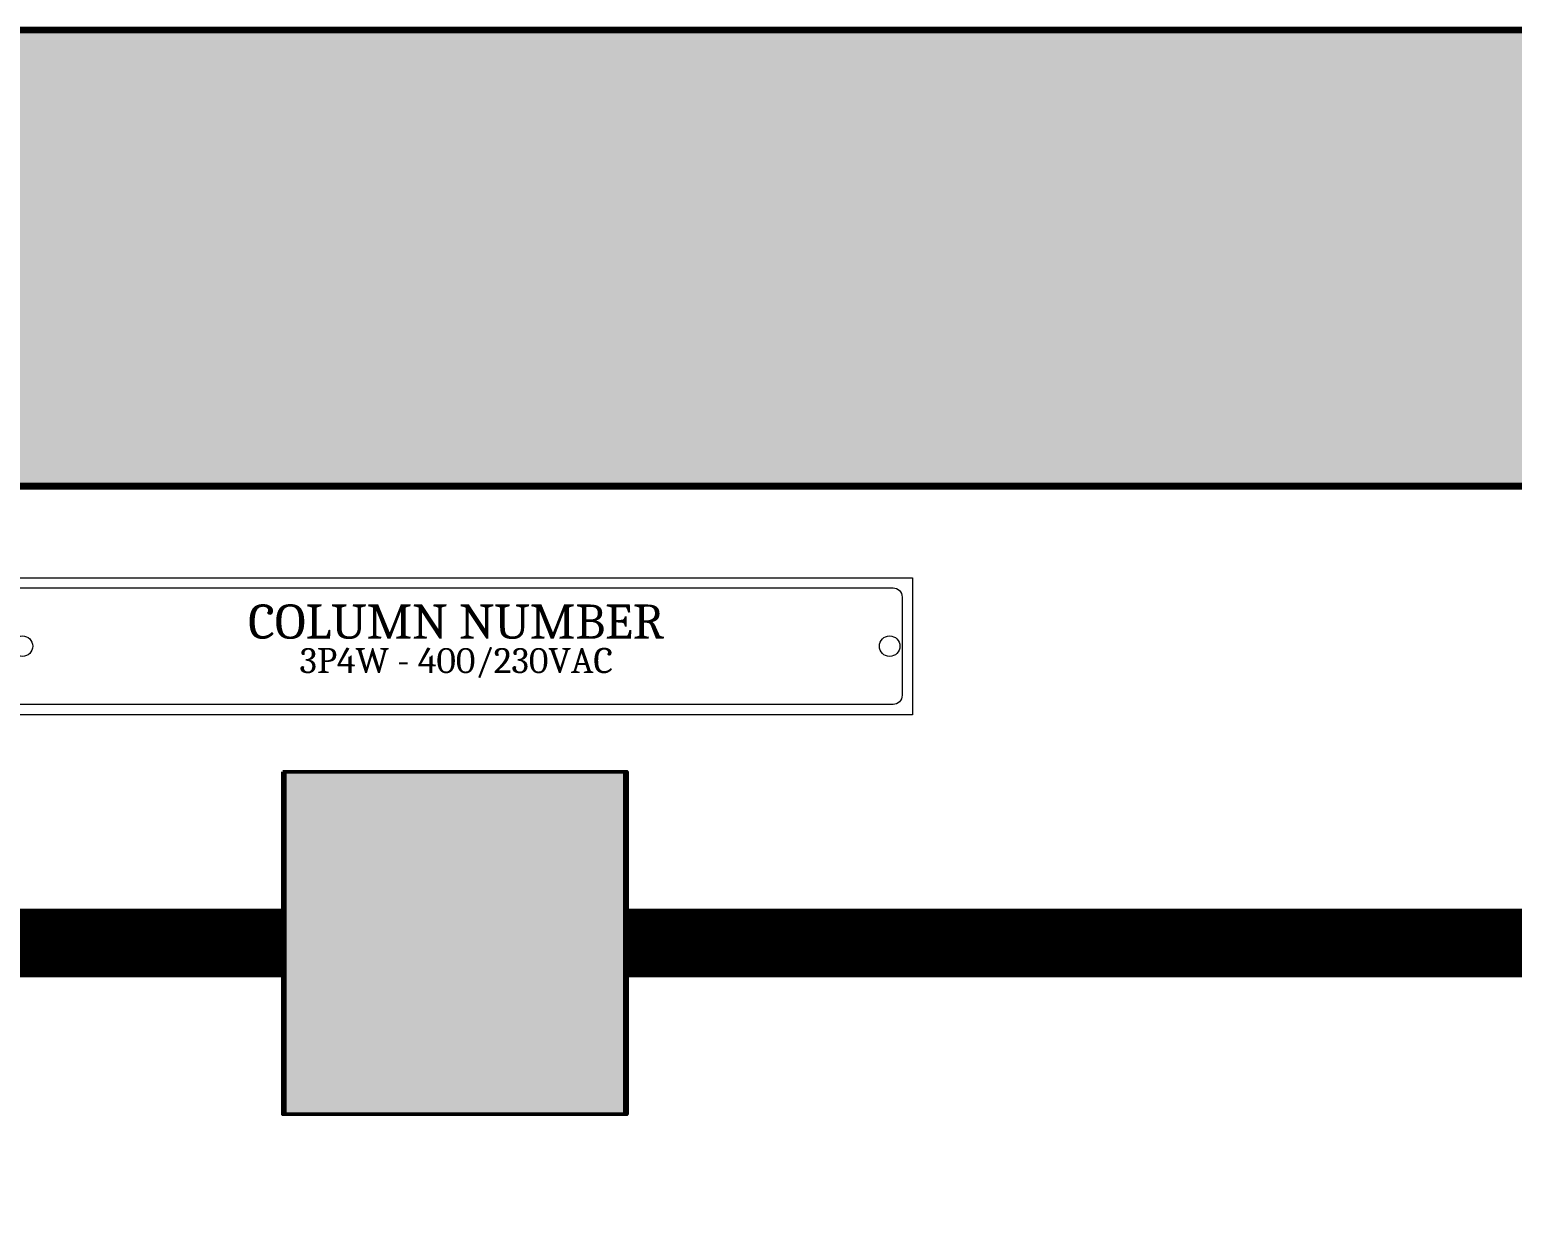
# Model space of a CAD drawing. Header units: millimetres. Extents: x -116965 to 323937, y 291661 to 566926.
# Drawn here: x -43675.9 to -43351.1, y 306779.2 to 307037 of the extents above; entities that cross this region are included whole.
import ezdxf

# ---------------------------------------------------------------- set-up
doc = ezdxf.new("R2010")
doc.units = ezdxf.units.MM
doc.layers.get('0').update_dxf_attribs({"lineweight": 18})
doc.layers.add('C00-00-00', color=7, linetype='Continuous')
doc.layers.add('dien', color=2, linetype='Continuous')
for name, color, linetype, true_color in [('C32-AD-3C', 7, 'Continuous', 0x32ad3c), ('C34-3A-40', 7, 'Continuous', 0x343a40), ('C49-50-57', 7, 'Continuous', 0x495057), ('C62-64-69', 7, 'Continuous', 0x626469)]:
    doc.layers.add(name, color=color, linetype=linetype, true_color=true_color)
doc.styles.add('hwTech', font='Cambria.ttf')

# ---------------------------------------------------------------- blocks, each defined once
blk = doc.blocks.new('QƯEQWQWEQWE')
at = {"color": 0, "lineweight": 13, "ltscale": 100}
blk.add_lwpolyline([(60414.52, 346788.3), (60214.52, 346788.3), (60214.52, 346818.3), (60414.52, 346818.3)], close=True, dxfattribs=at)
blk.add_lwpolyline([(60410.27, 346790.55), (60218.77, 346790.55, -0.414214), (60216.77, 346792.55), (60216.77, 346814.06, -0.414214), (60218.77, 346816.06), (60410.27, 346816.06, -0.414214), (60412.27, 346814.06), (60412.27, 346792.55, -0.414214)], format="xyb", close=True, dxfattribs=at)
at = {"color": 7}
for centre in [(60219.52, 346803.3), (60409.52, 346803.3)]:
    blk.add_circle(centre, 2.25, dxfattribs=at)
at = {"lineweight": -3, "ltscale": 5, "insert": (60314.57, 346808.64), "char_height": 7.5, "attachment_point": 5, "style": 'hwTech'}
blk.add_mtext_dynamic_manual_height_columns('COLUMN NUMBER', width=145.0456, gutter_width=12, heights=[0], dxfattribs=at)
at = {"layer": 'dien', "color": 6, "linetype": 'Continuous', "lineweight": 30, "insert": (60314.57, 346799.61), "char_height": 15, "width": 248.9403, "attachment_point": 5, "style": 'hwTech'}
blk.add_mtext('{\\H0.3667x;3P4W - 400/230VAC} ', dxfattribs=at)

msp = doc.modelspace()

# ---------------------------------------------------------------- hatches: boundary and pattern name
at = {"layer": 'C00-00-00'}
h = msp.add_hatch(color=256, dxfattribs=at)
edge = h.paths.add_edge_path()
edge.add_arc((-43583.008562, 306837.074842), 27.496163, 0, 360)
h = msp.add_hatch(color=256, dxfattribs=at)
edge = h.paths.add_edge_path()
edge.add_arc((-43583.008562, 306837.074842), 27.496163, 0, 360)
h = msp.add_hatch(color=256, dxfattribs=at)
edge = h.paths.add_edge_path()
edge.add_arc((-43583.008559, 306837.074842), 27.496163, 0, 360)
h = msp.add_hatch(color=256, dxfattribs=at)
h.dxf.hatch_style = 2
h.paths.add_polyline_path([(-43615.504025, 306844.573795), (-43550.5131, 306844.573795), (-43550.5131, 306829.575889), (-43615.504025, 306829.575889)])
at = {"layer": 'C32-AD-3C'}
h = msp.add_hatch(color=256, dxfattribs=at)
h.dxf.hatch_style = 2
h.paths.add_polyline_path([(-43605.505422, 306824.576586), (-43590.507516, 306824.576586), (-43590.507516, 306799.580076), (-43605.505422, 306799.580076)])
h = msp.add_hatch(color=256, dxfattribs=at)
h.dxf.hatch_style = 2
h.paths.add_polyline_path([(-43605.505422, 306824.576586), (-43590.507516, 306824.576586), (-43590.507516, 306799.580076), (-43605.505422, 306799.580076)])
h = msp.add_hatch(color=256, dxfattribs=at)
h.dxf.hatch_style = 2
h.paths.add_polyline_path([(-43605.505418, 306824.576586), (-43590.507512, 306824.576586), (-43590.507512, 306799.580076), (-43605.505418, 306799.580076)])
at = {"layer": 'C34-3A-40'}
h = msp.add_hatch(color=256, dxfattribs=at)
h.dxf.hatch_style = 2
h.paths.add_polyline_path([(-43932.476806, 307037.046927), (-43232.574512, 307037.046927), (-43232.574512, 306937.060883), (-43932.476806, 306937.060883)])
at = {"layer": 'C49-50-57'}
h = msp.add_hatch(color=256, dxfattribs=at)
h.dxf.hatch_style = 2
h.paths.add_polyline_path([(-43620.503328, 306874.569608), (-43545.513797, 306874.569608), (-43545.513797, 306799.580076), (-43620.503328, 306799.580076)])
h = msp.add_hatch(color=256, dxfattribs=at)
h.dxf.hatch_style = 2
h.paths.add_polyline_path([(-43620.503328, 306874.569608), (-43545.513797, 306874.569608), (-43545.513797, 306799.580076), (-43620.503328, 306799.580076)])
h = msp.add_hatch(color=256, dxfattribs=at)
h.dxf.hatch_style = 2
h.paths.add_polyline_path([(-43620.503324, 306874.569608), (-43545.513793, 306874.569608), (-43545.513793, 306799.580076), (-43620.503324, 306799.580076)])
at = {"layer": 'C62-64-69'}
h = msp.add_hatch(color=256, dxfattribs=at)
h.dxf.hatch_style = 2
h.paths.add_polyline_path([(-43676.512537, 307028.048183), (-43644.517006, 307028.048183), (-43644.517006, 307021.049158), (-43676.512537, 307021.049158)])
h = msp.add_hatch(color=256, dxfattribs=at)
h.dxf.hatch_style = 2
h.paths.add_polyline_path([(-43644.517006, 307028.048183), (-43612.521471, 307028.048183), (-43612.521471, 307021.049158), (-43644.517006, 307021.049158)])
h = msp.add_hatch(color=256, dxfattribs=at)
h.dxf.hatch_style = 2
h.paths.add_polyline_path([(-43644.517006, 307028.048183), (-43612.521471, 307028.048183), (-43612.521471, 307021.049158), (-43644.517006, 307021.049158)])
h = msp.add_hatch(color=256, dxfattribs=at)
h.dxf.hatch_style = 2
h.paths.add_polyline_path([(-43612.521471, 307028.048183), (-43580.525937, 307028.048183), (-43580.525937, 307021.049158), (-43612.521471, 307021.049158)])
h = msp.add_hatch(color=256, dxfattribs=at)
h.dxf.hatch_style = 2
h.paths.add_polyline_path([(-43612.521471, 307028.048183), (-43580.525937, 307028.048183), (-43580.525937, 307021.049158), (-43612.521471, 307021.049158)])
h = msp.add_hatch(color=256, dxfattribs=at)
h.dxf.hatch_style = 2
h.paths.add_polyline_path([(-43580.525937, 307028.048183), (-43548.530406, 307028.048183), (-43548.530406, 307021.049158), (-43580.525937, 307021.049158)])
h = msp.add_hatch(color=256, dxfattribs=at)
h.dxf.hatch_style = 2
h.paths.add_polyline_path([(-43580.525937, 307028.048183), (-43548.530406, 307028.048183), (-43548.530406, 307021.049158), (-43580.525937, 307021.049158)])
h = msp.add_hatch(color=256, dxfattribs=at)
h.dxf.hatch_style = 2
h.paths.add_polyline_path([(-43548.530406, 307028.048183), (-43516.534871, 307028.048183), (-43516.534871, 307021.049158), (-43548.530406, 307021.049158)])
h = msp.add_hatch(color=256, dxfattribs=at)
h.dxf.hatch_style = 2
h.paths.add_polyline_path([(-43548.530406, 307028.048183), (-43516.534871, 307028.048183), (-43516.534871, 307021.049158), (-43548.530406, 307021.049158)])
h = msp.add_hatch(color=256, dxfattribs=at)
h.dxf.hatch_style = 2
h.paths.add_polyline_path([(-43516.534871, 307028.048183), (-43484.539337, 307028.048183), (-43484.539337, 307021.049158), (-43516.534871, 307021.049158)])
h = msp.add_hatch(color=256, dxfattribs=at)
h.dxf.hatch_style = 2
h.paths.add_polyline_path([(-43484.539337, 307028.048183), (-43452.543806, 307028.048183), (-43452.543806, 307021.049158), (-43484.539337, 307021.049158)])
h = msp.add_hatch(color=256, dxfattribs=at)
h.dxf.hatch_style = 2
h.paths.add_polyline_path([(-43484.539337, 307028.048183), (-43452.543806, 307028.048183), (-43452.543806, 307021.049158), (-43484.539337, 307021.049158)])
h = msp.add_hatch(color=256, dxfattribs=at)
h.dxf.hatch_style = 2
h.paths.add_polyline_path([(-43452.543806, 307028.048183), (-43420.548271, 307028.048183), (-43420.548271, 307021.049158), (-43452.543806, 307021.049158)])
h = msp.add_hatch(color=256, dxfattribs=at)
h.dxf.hatch_style = 2
h.paths.add_polyline_path([(-43452.543806, 307028.048183), (-43420.548271, 307028.048183), (-43420.548271, 307021.049158), (-43452.543806, 307021.049158)])
h = msp.add_hatch(color=256, dxfattribs=at)
h.dxf.hatch_style = 2
h.paths.add_polyline_path([(-43420.548271, 307028.048183), (-43388.552737, 307028.048183), (-43388.552737, 307021.049158), (-43420.548271, 307021.049158)])
h = msp.add_hatch(color=256, dxfattribs=at)
h.dxf.hatch_style = 2
h.paths.add_polyline_path([(-43420.548271, 307028.048183), (-43388.552737, 307028.048183), (-43388.552737, 307021.049158), (-43420.548271, 307021.049158)])
h = msp.add_hatch(color=256, dxfattribs=at)
h.dxf.hatch_style = 2
h.paths.add_polyline_path([(-43388.552737, 307028.048183), (-43356.557206, 307028.048183), (-43356.557206, 307021.049158), (-43388.552737, 307021.049158)])
h = msp.add_hatch(color=256, dxfattribs=at)
h.dxf.hatch_style = 2
h.paths.add_polyline_path([(-43388.552737, 307028.048183), (-43356.557206, 307028.048183), (-43356.557206, 307021.049158), (-43388.552737, 307021.049158)])
h = msp.add_hatch(color=256, dxfattribs=at)
h.dxf.hatch_style = 2
h.paths.add_polyline_path([(-43356.557206, 307028.048183), (-43324.561671, 307028.048183), (-43324.561671, 307021.049158), (-43356.557206, 307021.049158)])
h = msp.add_hatch(color=256, dxfattribs=at)
h.dxf.hatch_style = 2
h.paths.add_polyline_path([(-43676.512537, 307021.049158), (-43644.517006, 307021.049158), (-43644.517006, 307019.049439), (-43676.512537, 307019.049439)])
h = msp.add_hatch(color=256, dxfattribs=at)
h.dxf.hatch_style = 2
h.paths.add_polyline_path([(-43644.517006, 307021.049158), (-43612.521471, 307021.049158), (-43612.521471, 307019.049439), (-43644.517006, 307019.049439)])
h = msp.add_hatch(color=256, dxfattribs=at)
h.dxf.hatch_style = 2
h.paths.add_polyline_path([(-43644.517006, 307021.049158), (-43612.521471, 307021.049158), (-43612.521471, 307019.049439), (-43644.517006, 307019.049439)])
h = msp.add_hatch(color=256, dxfattribs=at)
h.dxf.hatch_style = 2
h.paths.add_polyline_path([(-43612.521471, 307021.049158), (-43580.525937, 307021.049158), (-43580.525937, 307019.049439), (-43612.521471, 307019.049439)])
h = msp.add_hatch(color=256, dxfattribs=at)
h.dxf.hatch_style = 2
h.paths.add_polyline_path([(-43612.521471, 307021.049158), (-43580.525937, 307021.049158), (-43580.525937, 307019.049439), (-43612.521471, 307019.049439)])
h = msp.add_hatch(color=256, dxfattribs=at)
h.dxf.hatch_style = 2
h.paths.add_polyline_path([(-43580.525937, 307021.049158), (-43548.530406, 307021.049158), (-43548.530406, 307019.049439), (-43580.525937, 307019.049439)])
h = msp.add_hatch(color=256, dxfattribs=at)
h.dxf.hatch_style = 2
h.paths.add_polyline_path([(-43580.525937, 307021.049158), (-43548.530406, 307021.049158), (-43548.530406, 307019.049439), (-43580.525937, 307019.049439)])
h = msp.add_hatch(color=256, dxfattribs=at)
h.dxf.hatch_style = 2
h.paths.add_polyline_path([(-43548.530406, 307021.049158), (-43516.534871, 307021.049158), (-43516.534871, 307019.049439), (-43548.530406, 307019.049439)])
h = msp.add_hatch(color=256, dxfattribs=at)
h.dxf.hatch_style = 2
h.paths.add_polyline_path([(-43548.530406, 307021.049158), (-43516.534871, 307021.049158), (-43516.534871, 307019.049439), (-43548.530406, 307019.049439)])
h = msp.add_hatch(color=256, dxfattribs=at)
h.dxf.hatch_style = 2
h.paths.add_polyline_path([(-43516.534871, 307021.049158), (-43484.539337, 307021.049158), (-43484.539337, 307019.049439), (-43516.534871, 307019.049439)])
h = msp.add_hatch(color=256, dxfattribs=at)
h.dxf.hatch_style = 2
h.paths.add_polyline_path([(-43484.539337, 307021.049158), (-43452.543806, 307021.049158), (-43452.543806, 307019.049439), (-43484.539337, 307019.049439)])
h = msp.add_hatch(color=256, dxfattribs=at)
h.dxf.hatch_style = 2
h.paths.add_polyline_path([(-43484.539337, 307021.049158), (-43452.543806, 307021.049158), (-43452.543806, 307019.049439), (-43484.539337, 307019.049439)])
h = msp.add_hatch(color=256, dxfattribs=at)
h.dxf.hatch_style = 2
h.paths.add_polyline_path([(-43452.543806, 307021.049158), (-43420.548271, 307021.049158), (-43420.548271, 307019.049439), (-43452.543806, 307019.049439)])
h = msp.add_hatch(color=256, dxfattribs=at)
h.dxf.hatch_style = 2
h.paths.add_polyline_path([(-43452.543806, 307021.049158), (-43420.548271, 307021.049158), (-43420.548271, 307019.049439), (-43452.543806, 307019.049439)])
h = msp.add_hatch(color=256, dxfattribs=at)
h.dxf.hatch_style = 2
h.paths.add_polyline_path([(-43420.548271, 307021.049158), (-43388.552737, 307021.049158), (-43388.552737, 307019.049439), (-43420.548271, 307019.049439)])
h = msp.add_hatch(color=256, dxfattribs=at)
h.dxf.hatch_style = 2
h.paths.add_polyline_path([(-43420.548271, 307021.049158), (-43388.552737, 307021.049158), (-43388.552737, 307019.049439), (-43420.548271, 307019.049439)])
h = msp.add_hatch(color=256, dxfattribs=at)
h.dxf.hatch_style = 2
h.paths.add_polyline_path([(-43388.552737, 307021.049158), (-43356.557206, 307021.049158), (-43356.557206, 307019.049439), (-43388.552737, 307019.049439)])
h = msp.add_hatch(color=256, dxfattribs=at)
h.dxf.hatch_style = 2
h.paths.add_polyline_path([(-43388.552737, 307021.049158), (-43356.557206, 307021.049158), (-43356.557206, 307019.049439), (-43388.552737, 307019.049439)])
h = msp.add_hatch(color=256, dxfattribs=at)
h.dxf.hatch_style = 2
h.paths.add_polyline_path([(-43356.557206, 307021.049158), (-43324.561671, 307021.049158), (-43324.561671, 307019.049439), (-43356.557206, 307019.049439)])
h = msp.add_hatch(color=256, dxfattribs=at)
h.dxf.hatch_style = 2
h.paths.add_polyline_path([(-43676.512537, 307019.049439), (-43644.517006, 307019.049439), (-43644.517006, 307012.050414), (-43676.512537, 307012.050414)])
h = msp.add_hatch(color=256, dxfattribs=at)
h.dxf.hatch_style = 2
h.paths.add_polyline_path([(-43644.517006, 307019.049439), (-43612.521471, 307019.049439), (-43612.521471, 307012.050414), (-43644.517006, 307012.050414)])
h = msp.add_hatch(color=256, dxfattribs=at)
h.dxf.hatch_style = 2
h.paths.add_polyline_path([(-43644.517006, 307019.049439), (-43612.521471, 307019.049439), (-43612.521471, 307012.050414), (-43644.517006, 307012.050414)])
h = msp.add_hatch(color=256, dxfattribs=at)
h.dxf.hatch_style = 2
h.paths.add_polyline_path([(-43612.521471, 307019.049439), (-43580.525937, 307019.049439), (-43580.525937, 307012.050414), (-43612.521471, 307012.050414)])
h = msp.add_hatch(color=256, dxfattribs=at)
h.dxf.hatch_style = 2
h.paths.add_polyline_path([(-43612.521471, 307019.049439), (-43580.525937, 307019.049439), (-43580.525937, 307012.050414), (-43612.521471, 307012.050414)])
h = msp.add_hatch(color=256, dxfattribs=at)
h.dxf.hatch_style = 2
h.paths.add_polyline_path([(-43580.525937, 307019.049439), (-43548.530406, 307019.049439), (-43548.530406, 307012.050414), (-43580.525937, 307012.050414)])
h = msp.add_hatch(color=256, dxfattribs=at)
h.dxf.hatch_style = 2
h.paths.add_polyline_path([(-43580.525937, 307019.049439), (-43548.530406, 307019.049439), (-43548.530406, 307012.050414), (-43580.525937, 307012.050414)])
h = msp.add_hatch(color=256, dxfattribs=at)
h.dxf.hatch_style = 2
h.paths.add_polyline_path([(-43548.530406, 307019.049439), (-43516.534871, 307019.049439), (-43516.534871, 307012.050414), (-43548.530406, 307012.050414)])
h = msp.add_hatch(color=256, dxfattribs=at)
h.dxf.hatch_style = 2
h.paths.add_polyline_path([(-43548.530406, 307019.049439), (-43516.534871, 307019.049439), (-43516.534871, 307012.050414), (-43548.530406, 307012.050414)])
h = msp.add_hatch(color=256, dxfattribs=at)
h.dxf.hatch_style = 2
h.paths.add_polyline_path([(-43516.534871, 307019.049439), (-43484.539337, 307019.049439), (-43484.539337, 307012.050414), (-43516.534871, 307012.050414)])
h = msp.add_hatch(color=256, dxfattribs=at)
h.dxf.hatch_style = 2
h.paths.add_polyline_path([(-43484.539337, 307019.049439), (-43452.543806, 307019.049439), (-43452.543806, 307012.050414), (-43484.539337, 307012.050414)])
h = msp.add_hatch(color=256, dxfattribs=at)
h.dxf.hatch_style = 2
h.paths.add_polyline_path([(-43484.539337, 307019.049439), (-43452.543806, 307019.049439), (-43452.543806, 307012.050414), (-43484.539337, 307012.050414)])
h = msp.add_hatch(color=256, dxfattribs=at)
h.dxf.hatch_style = 2
h.paths.add_polyline_path([(-43452.543806, 307019.049439), (-43420.548271, 307019.049439), (-43420.548271, 307012.050414), (-43452.543806, 307012.050414)])
h = msp.add_hatch(color=256, dxfattribs=at)
h.dxf.hatch_style = 2
h.paths.add_polyline_path([(-43452.543806, 307019.049439), (-43420.548271, 307019.049439), (-43420.548271, 307012.050414), (-43452.543806, 307012.050414)])
h = msp.add_hatch(color=256, dxfattribs=at)
h.dxf.hatch_style = 2
h.paths.add_polyline_path([(-43420.548271, 307019.049439), (-43388.552737, 307019.049439), (-43388.552737, 307012.050414), (-43420.548271, 307012.050414)])
h = msp.add_hatch(color=256, dxfattribs=at)
h.dxf.hatch_style = 2
h.paths.add_polyline_path([(-43420.548271, 307019.049439), (-43388.552737, 307019.049439), (-43388.552737, 307012.050414), (-43420.548271, 307012.050414)])
h = msp.add_hatch(color=256, dxfattribs=at)
h.dxf.hatch_style = 2
h.paths.add_polyline_path([(-43388.552737, 307019.049439), (-43356.557206, 307019.049439), (-43356.557206, 307012.050414), (-43388.552737, 307012.050414)])
h = msp.add_hatch(color=256, dxfattribs=at)
h.dxf.hatch_style = 2
h.paths.add_polyline_path([(-43388.552737, 307019.049439), (-43356.557206, 307019.049439), (-43356.557206, 307012.050414), (-43388.552737, 307012.050414)])
h = msp.add_hatch(color=256, dxfattribs=at)
h.dxf.hatch_style = 2
h.paths.add_polyline_path([(-43356.557206, 307019.049439), (-43324.561671, 307019.049439), (-43324.561671, 307012.050414), (-43356.557206, 307012.050414)])
h = msp.add_hatch(color=256, dxfattribs=at)
h.dxf.hatch_style = 2
h.paths.add_polyline_path([(-43676.512537, 307012.050414), (-43644.517006, 307012.050414), (-43644.517006, 307010.050695), (-43676.512537, 307010.050695)])
h = msp.add_hatch(color=256, dxfattribs=at)
h.dxf.hatch_style = 2
h.paths.add_polyline_path([(-43676.512537, 307010.050695), (-43644.517006, 307010.050695), (-43644.517006, 307003.05167), (-43676.512537, 307003.05167)])
h = msp.add_hatch(color=256, dxfattribs=at)
h.dxf.hatch_style = 2
h.paths.add_polyline_path([(-43644.517006, 307012.050414), (-43612.521471, 307012.050414), (-43612.521471, 307010.050695), (-43644.517006, 307010.050695)])
h = msp.add_hatch(color=256, dxfattribs=at)
h.dxf.hatch_style = 2
h.paths.add_polyline_path([(-43644.517006, 307012.050414), (-43612.521471, 307012.050414), (-43612.521471, 307010.050695), (-43644.517006, 307010.050695)])
h = msp.add_hatch(color=256, dxfattribs=at)
h.dxf.hatch_style = 2
h.paths.add_polyline_path([(-43644.517006, 307010.050695), (-43612.521471, 307010.050695), (-43612.521471, 307003.05167), (-43644.517006, 307003.05167)])
h = msp.add_hatch(color=256, dxfattribs=at)
h.dxf.hatch_style = 2
h.paths.add_polyline_path([(-43644.517006, 307010.050695), (-43612.521471, 307010.050695), (-43612.521471, 307003.05167), (-43644.517006, 307003.05167)])
h = msp.add_hatch(color=256, dxfattribs=at)
h.dxf.hatch_style = 2
h.paths.add_polyline_path([(-43612.521471, 307012.050414), (-43580.525937, 307012.050414), (-43580.525937, 307010.050695), (-43612.521471, 307010.050695)])
h = msp.add_hatch(color=256, dxfattribs=at)
h.dxf.hatch_style = 2
h.paths.add_polyline_path([(-43612.521471, 307012.050414), (-43580.525937, 307012.050414), (-43580.525937, 307010.050695), (-43612.521471, 307010.050695)])
h = msp.add_hatch(color=256, dxfattribs=at)
h.dxf.hatch_style = 2
h.paths.add_polyline_path([(-43612.521471, 307010.050695), (-43580.525937, 307010.050695), (-43580.525937, 307003.05167), (-43612.521471, 307003.05167)])
h = msp.add_hatch(color=256, dxfattribs=at)
h.dxf.hatch_style = 2
h.paths.add_polyline_path([(-43612.521471, 307010.050695), (-43580.525937, 307010.050695), (-43580.525937, 307003.05167), (-43612.521471, 307003.05167)])
h = msp.add_hatch(color=256, dxfattribs=at)
h.dxf.hatch_style = 2
h.paths.add_polyline_path([(-43580.525937, 307012.050414), (-43548.530406, 307012.050414), (-43548.530406, 307010.050695), (-43580.525937, 307010.050695)])
h = msp.add_hatch(color=256, dxfattribs=at)
h.dxf.hatch_style = 2
h.paths.add_polyline_path([(-43580.525937, 307012.050414), (-43548.530406, 307012.050414), (-43548.530406, 307010.050695), (-43580.525937, 307010.050695)])
h = msp.add_hatch(color=256, dxfattribs=at)
h.dxf.hatch_style = 2
h.paths.add_polyline_path([(-43580.525937, 307010.050695), (-43548.530406, 307010.050695), (-43548.530406, 307003.05167), (-43580.525937, 307003.05167)])
h = msp.add_hatch(color=256, dxfattribs=at)
h.dxf.hatch_style = 2
h.paths.add_polyline_path([(-43580.525937, 307010.050695), (-43548.530406, 307010.050695), (-43548.530406, 307003.05167), (-43580.525937, 307003.05167)])
h = msp.add_hatch(color=256, dxfattribs=at)
h.dxf.hatch_style = 2
h.paths.add_polyline_path([(-43548.530406, 307012.050414), (-43516.534871, 307012.050414), (-43516.534871, 307010.050695), (-43548.530406, 307010.050695)])
h = msp.add_hatch(color=256, dxfattribs=at)
h.dxf.hatch_style = 2
h.paths.add_polyline_path([(-43548.530406, 307012.050414), (-43516.534871, 307012.050414), (-43516.534871, 307010.050695), (-43548.530406, 307010.050695)])
h = msp.add_hatch(color=256, dxfattribs=at)
h.dxf.hatch_style = 2
h.paths.add_polyline_path([(-43548.530406, 307010.050695), (-43516.534871, 307010.050695), (-43516.534871, 307003.05167), (-43548.530406, 307003.05167)])
h = msp.add_hatch(color=256, dxfattribs=at)
h.dxf.hatch_style = 2
h.paths.add_polyline_path([(-43548.530406, 307010.050695), (-43516.534871, 307010.050695), (-43516.534871, 307003.05167), (-43548.530406, 307003.05167)])
h = msp.add_hatch(color=256, dxfattribs=at)
h.dxf.hatch_style = 2
h.paths.add_polyline_path([(-43516.534871, 307012.050414), (-43484.539337, 307012.050414), (-43484.539337, 307010.050695), (-43516.534871, 307010.050695)])
h = msp.add_hatch(color=256, dxfattribs=at)
h.dxf.hatch_style = 2
h.paths.add_polyline_path([(-43516.534871, 307010.050695), (-43484.539337, 307010.050695), (-43484.539337, 307003.05167), (-43516.534871, 307003.05167)])
h = msp.add_hatch(color=256, dxfattribs=at)
h.dxf.hatch_style = 2
h.paths.add_polyline_path([(-43484.539337, 307012.050414), (-43452.543806, 307012.050414), (-43452.543806, 307010.050695), (-43484.539337, 307010.050695)])
h = msp.add_hatch(color=256, dxfattribs=at)
h.dxf.hatch_style = 2
h.paths.add_polyline_path([(-43484.539337, 307012.050414), (-43452.543806, 307012.050414), (-43452.543806, 307010.050695), (-43484.539337, 307010.050695)])
h = msp.add_hatch(color=256, dxfattribs=at)
h.dxf.hatch_style = 2
h.paths.add_polyline_path([(-43484.539337, 307010.050695), (-43452.543806, 307010.050695), (-43452.543806, 307003.05167), (-43484.539337, 307003.05167)])
h = msp.add_hatch(color=256, dxfattribs=at)
h.dxf.hatch_style = 2
h.paths.add_polyline_path([(-43484.539337, 307010.050695), (-43452.543806, 307010.050695), (-43452.543806, 307003.05167), (-43484.539337, 307003.05167)])
h = msp.add_hatch(color=256, dxfattribs=at)
h.dxf.hatch_style = 2
h.paths.add_polyline_path([(-43452.543806, 307012.050414), (-43420.548271, 307012.050414), (-43420.548271, 307010.050695), (-43452.543806, 307010.050695)])
h = msp.add_hatch(color=256, dxfattribs=at)
h.dxf.hatch_style = 2
h.paths.add_polyline_path([(-43452.543806, 307012.050414), (-43420.548271, 307012.050414), (-43420.548271, 307010.050695), (-43452.543806, 307010.050695)])
h = msp.add_hatch(color=256, dxfattribs=at)
h.dxf.hatch_style = 2
h.paths.add_polyline_path([(-43452.543806, 307010.050695), (-43420.548271, 307010.050695), (-43420.548271, 307003.05167), (-43452.543806, 307003.05167)])
h = msp.add_hatch(color=256, dxfattribs=at)
h.dxf.hatch_style = 2
h.paths.add_polyline_path([(-43452.543806, 307010.050695), (-43420.548271, 307010.050695), (-43420.548271, 307003.05167), (-43452.543806, 307003.05167)])
h = msp.add_hatch(color=256, dxfattribs=at)
h.dxf.hatch_style = 2
h.paths.add_polyline_path([(-43420.548271, 307012.050414), (-43388.552737, 307012.050414), (-43388.552737, 307010.050695), (-43420.548271, 307010.050695)])
h = msp.add_hatch(color=256, dxfattribs=at)
h.dxf.hatch_style = 2
h.paths.add_polyline_path([(-43420.548271, 307012.050414), (-43388.552737, 307012.050414), (-43388.552737, 307010.050695), (-43420.548271, 307010.050695)])
h = msp.add_hatch(color=256, dxfattribs=at)
h.dxf.hatch_style = 2
h.paths.add_polyline_path([(-43420.548271, 307010.050695), (-43388.552737, 307010.050695), (-43388.552737, 307003.05167), (-43420.548271, 307003.05167)])
h = msp.add_hatch(color=256, dxfattribs=at)
h.dxf.hatch_style = 2
h.paths.add_polyline_path([(-43420.548271, 307010.050695), (-43388.552737, 307010.050695), (-43388.552737, 307003.05167), (-43420.548271, 307003.05167)])
h = msp.add_hatch(color=256, dxfattribs=at)
h.dxf.hatch_style = 2
h.paths.add_polyline_path([(-43388.552737, 307012.050414), (-43356.557206, 307012.050414), (-43356.557206, 307010.050695), (-43388.552737, 307010.050695)])
h = msp.add_hatch(color=256, dxfattribs=at)
h.dxf.hatch_style = 2
h.paths.add_polyline_path([(-43388.552737, 307012.050414), (-43356.557206, 307012.050414), (-43356.557206, 307010.050695), (-43388.552737, 307010.050695)])
h = msp.add_hatch(color=256, dxfattribs=at)
h.dxf.hatch_style = 2
h.paths.add_polyline_path([(-43388.552737, 307010.050695), (-43356.557206, 307010.050695), (-43356.557206, 307003.05167), (-43388.552737, 307003.05167)])
h = msp.add_hatch(color=256, dxfattribs=at)
h.dxf.hatch_style = 2
h.paths.add_polyline_path([(-43388.552737, 307010.050695), (-43356.557206, 307010.050695), (-43356.557206, 307003.05167), (-43388.552737, 307003.05167)])
h = msp.add_hatch(color=256, dxfattribs=at)
h.dxf.hatch_style = 2
h.paths.add_polyline_path([(-43356.557206, 307012.050414), (-43324.561671, 307012.050414), (-43324.561671, 307010.050695), (-43356.557206, 307010.050695)])
h = msp.add_hatch(color=256, dxfattribs=at)
h.dxf.hatch_style = 2
h.paths.add_polyline_path([(-43356.557206, 307010.050695), (-43324.561671, 307010.050695), (-43324.561671, 307003.05167), (-43356.557206, 307003.05167)])
h = msp.add_hatch(color=256, dxfattribs=at)
h.dxf.hatch_style = 2
h.paths.add_polyline_path([(-43676.512537, 307003.05167), (-43644.517006, 307003.05167), (-43644.517006, 307001.051952), (-43676.512537, 307001.051952)])
h = msp.add_hatch(color=256, dxfattribs=at)
h.dxf.hatch_style = 2
h.paths.add_polyline_path([(-43676.512537, 307001.051952), (-43644.517006, 307001.051952), (-43644.517006, 306994.052926), (-43676.512537, 306994.052926)])
h = msp.add_hatch(color=256, dxfattribs=at)
h.dxf.hatch_style = 2
h.paths.add_polyline_path([(-43644.517006, 307003.05167), (-43612.521471, 307003.05167), (-43612.521471, 307001.051952), (-43644.517006, 307001.051952)])
h = msp.add_hatch(color=256, dxfattribs=at)
h.dxf.hatch_style = 2
h.paths.add_polyline_path([(-43644.517006, 307003.05167), (-43612.521471, 307003.05167), (-43612.521471, 307001.051952), (-43644.517006, 307001.051952)])
h = msp.add_hatch(color=256, dxfattribs=at)
h.dxf.hatch_style = 2
h.paths.add_polyline_path([(-43644.517006, 307001.051952), (-43612.521471, 307001.051952), (-43612.521471, 306994.052926), (-43644.517006, 306994.052926)])
h = msp.add_hatch(color=256, dxfattribs=at)
h.dxf.hatch_style = 2
h.paths.add_polyline_path([(-43644.517006, 307001.051952), (-43612.521471, 307001.051952), (-43612.521471, 306994.052926), (-43644.517006, 306994.052926)])
h = msp.add_hatch(color=256, dxfattribs=at)
h.dxf.hatch_style = 2
h.paths.add_polyline_path([(-43612.521471, 307003.05167), (-43580.525937, 307003.05167), (-43580.525937, 307001.051952), (-43612.521471, 307001.051952)])
h = msp.add_hatch(color=256, dxfattribs=at)
h.dxf.hatch_style = 2
h.paths.add_polyline_path([(-43612.521471, 307003.05167), (-43580.525937, 307003.05167), (-43580.525937, 307001.051952), (-43612.521471, 307001.051952)])
h = msp.add_hatch(color=256, dxfattribs=at)
h.dxf.hatch_style = 2
h.paths.add_polyline_path([(-43612.521471, 307001.051952), (-43580.525937, 307001.051952), (-43580.525937, 306994.052926), (-43612.521471, 306994.052926)])
h = msp.add_hatch(color=256, dxfattribs=at)
h.dxf.hatch_style = 2
h.paths.add_polyline_path([(-43612.521471, 307001.051952), (-43580.525937, 307001.051952), (-43580.525937, 306994.052926), (-43612.521471, 306994.052926)])
h = msp.add_hatch(color=256, dxfattribs=at)
h.dxf.hatch_style = 2
h.paths.add_polyline_path([(-43580.525937, 307003.05167), (-43548.530406, 307003.05167), (-43548.530406, 307001.051952), (-43580.525937, 307001.051952)])
h = msp.add_hatch(color=256, dxfattribs=at)
h.dxf.hatch_style = 2
h.paths.add_polyline_path([(-43580.525937, 307003.05167), (-43548.530406, 307003.05167), (-43548.530406, 307001.051952), (-43580.525937, 307001.051952)])
h = msp.add_hatch(color=256, dxfattribs=at)
h.dxf.hatch_style = 2
h.paths.add_polyline_path([(-43580.525937, 307001.051952), (-43548.530406, 307001.051952), (-43548.530406, 306994.052926), (-43580.525937, 306994.052926)])
h = msp.add_hatch(color=256, dxfattribs=at)
h.dxf.hatch_style = 2
h.paths.add_polyline_path([(-43580.525937, 307001.051952), (-43548.530406, 307001.051952), (-43548.530406, 306994.052926), (-43580.525937, 306994.052926)])
h = msp.add_hatch(color=256, dxfattribs=at)
h.dxf.hatch_style = 2
h.paths.add_polyline_path([(-43548.530406, 307003.05167), (-43516.534871, 307003.05167), (-43516.534871, 307001.051952), (-43548.530406, 307001.051952)])
h = msp.add_hatch(color=256, dxfattribs=at)
h.dxf.hatch_style = 2
h.paths.add_polyline_path([(-43548.530406, 307003.05167), (-43516.534871, 307003.05167), (-43516.534871, 307001.051952), (-43548.530406, 307001.051952)])
h = msp.add_hatch(color=256, dxfattribs=at)
h.dxf.hatch_style = 2
h.paths.add_polyline_path([(-43548.530406, 307001.051952), (-43516.534871, 307001.051952), (-43516.534871, 306994.052926), (-43548.530406, 306994.052926)])
h = msp.add_hatch(color=256, dxfattribs=at)
h.dxf.hatch_style = 2
h.paths.add_polyline_path([(-43548.530406, 307001.051952), (-43516.534871, 307001.051952), (-43516.534871, 306994.052926), (-43548.530406, 306994.052926)])
h = msp.add_hatch(color=256, dxfattribs=at)
h.dxf.hatch_style = 2
h.paths.add_polyline_path([(-43516.534871, 307003.05167), (-43484.539337, 307003.05167), (-43484.539337, 307001.051952), (-43516.534871, 307001.051952)])
h = msp.add_hatch(color=256, dxfattribs=at)
h.dxf.hatch_style = 2
h.paths.add_polyline_path([(-43516.534871, 307001.051952), (-43484.539337, 307001.051952), (-43484.539337, 306994.052926), (-43516.534871, 306994.052926)])
h = msp.add_hatch(color=256, dxfattribs=at)
h.dxf.hatch_style = 2
h.paths.add_polyline_path([(-43484.539337, 307003.05167), (-43452.543806, 307003.05167), (-43452.543806, 307001.051952), (-43484.539337, 307001.051952)])
h = msp.add_hatch(color=256, dxfattribs=at)
h.dxf.hatch_style = 2
h.paths.add_polyline_path([(-43484.539337, 307003.05167), (-43452.543806, 307003.05167), (-43452.543806, 307001.051952), (-43484.539337, 307001.051952)])
h = msp.add_hatch(color=256, dxfattribs=at)
h.dxf.hatch_style = 2
h.paths.add_polyline_path([(-43484.539337, 307001.051952), (-43452.543806, 307001.051952), (-43452.543806, 306994.052926), (-43484.539337, 306994.052926)])
h = msp.add_hatch(color=256, dxfattribs=at)
h.dxf.hatch_style = 2
h.paths.add_polyline_path([(-43484.539337, 307001.051952), (-43452.543806, 307001.051952), (-43452.543806, 306994.052926), (-43484.539337, 306994.052926)])
h = msp.add_hatch(color=256, dxfattribs=at)
h.dxf.hatch_style = 2
h.paths.add_polyline_path([(-43452.543806, 307003.05167), (-43420.548271, 307003.05167), (-43420.548271, 307001.051952), (-43452.543806, 307001.051952)])
h = msp.add_hatch(color=256, dxfattribs=at)
h.dxf.hatch_style = 2
h.paths.add_polyline_path([(-43452.543806, 307003.05167), (-43420.548271, 307003.05167), (-43420.548271, 307001.051952), (-43452.543806, 307001.051952)])
h = msp.add_hatch(color=256, dxfattribs=at)
h.dxf.hatch_style = 2
h.paths.add_polyline_path([(-43452.543806, 307001.051952), (-43420.548271, 307001.051952), (-43420.548271, 306994.052926), (-43452.543806, 306994.052926)])
h = msp.add_hatch(color=256, dxfattribs=at)
h.dxf.hatch_style = 2
h.paths.add_polyline_path([(-43452.543806, 307001.051952), (-43420.548271, 307001.051952), (-43420.548271, 306994.052926), (-43452.543806, 306994.052926)])
h = msp.add_hatch(color=256, dxfattribs=at)
h.dxf.hatch_style = 2
h.paths.add_polyline_path([(-43420.548271, 307003.05167), (-43388.552737, 307003.05167), (-43388.552737, 307001.051952), (-43420.548271, 307001.051952)])
h = msp.add_hatch(color=256, dxfattribs=at)
h.dxf.hatch_style = 2
h.paths.add_polyline_path([(-43420.548271, 307003.05167), (-43388.552737, 307003.05167), (-43388.552737, 307001.051952), (-43420.548271, 307001.051952)])
h = msp.add_hatch(color=256, dxfattribs=at)
h.dxf.hatch_style = 2
h.paths.add_polyline_path([(-43420.548271, 307001.051952), (-43388.552737, 307001.051952), (-43388.552737, 306994.052926), (-43420.548271, 306994.052926)])
h = msp.add_hatch(color=256, dxfattribs=at)
h.dxf.hatch_style = 2
h.paths.add_polyline_path([(-43420.548271, 307001.051952), (-43388.552737, 307001.051952), (-43388.552737, 306994.052926), (-43420.548271, 306994.052926)])
h = msp.add_hatch(color=256, dxfattribs=at)
h.dxf.hatch_style = 2
h.paths.add_polyline_path([(-43388.552737, 307003.05167), (-43356.557206, 307003.05167), (-43356.557206, 307001.051952), (-43388.552737, 307001.051952)])
h = msp.add_hatch(color=256, dxfattribs=at)
h.dxf.hatch_style = 2
h.paths.add_polyline_path([(-43388.552737, 307003.05167), (-43356.557206, 307003.05167), (-43356.557206, 307001.051952), (-43388.552737, 307001.051952)])
h = msp.add_hatch(color=256, dxfattribs=at)
h.dxf.hatch_style = 2
h.paths.add_polyline_path([(-43388.552737, 307001.051952), (-43356.557206, 307001.051952), (-43356.557206, 306994.052926), (-43388.552737, 306994.052926)])
h = msp.add_hatch(color=256, dxfattribs=at)
h.dxf.hatch_style = 2
h.paths.add_polyline_path([(-43388.552737, 307001.051952), (-43356.557206, 307001.051952), (-43356.557206, 306994.052926), (-43388.552737, 306994.052926)])
h = msp.add_hatch(color=256, dxfattribs=at)
h.dxf.hatch_style = 2
h.paths.add_polyline_path([(-43356.557206, 307003.05167), (-43324.561671, 307003.05167), (-43324.561671, 307001.051952), (-43356.557206, 307001.051952)])
h = msp.add_hatch(color=256, dxfattribs=at)
h.dxf.hatch_style = 2
h.paths.add_polyline_path([(-43356.557206, 307001.051952), (-43324.561671, 307001.051952), (-43324.561671, 306994.052926), (-43356.557206, 306994.052926)])
h = msp.add_hatch(color=256, dxfattribs=at)
h.dxf.hatch_style = 2
h.paths.add_polyline_path([(-43676.512537, 306994.052926), (-43644.517006, 306994.052926), (-43644.517006, 306992.053208), (-43676.512537, 306992.053208)])
h = msp.add_hatch(color=256, dxfattribs=at)
h.dxf.hatch_style = 2
h.paths.add_polyline_path([(-43644.517006, 306994.052926), (-43612.521471, 306994.052926), (-43612.521471, 306992.053208), (-43644.517006, 306992.053208)])
h = msp.add_hatch(color=256, dxfattribs=at)
h.dxf.hatch_style = 2
h.paths.add_polyline_path([(-43644.517006, 306994.052926), (-43612.521471, 306994.052926), (-43612.521471, 306992.053208), (-43644.517006, 306992.053208)])
h = msp.add_hatch(color=256, dxfattribs=at)
h.dxf.hatch_style = 2
h.paths.add_polyline_path([(-43612.521471, 306994.052926), (-43580.525937, 306994.052926), (-43580.525937, 306992.053208), (-43612.521471, 306992.053208)])
h = msp.add_hatch(color=256, dxfattribs=at)
h.dxf.hatch_style = 2
h.paths.add_polyline_path([(-43612.521471, 306994.052926), (-43580.525937, 306994.052926), (-43580.525937, 306992.053208), (-43612.521471, 306992.053208)])
h = msp.add_hatch(color=256, dxfattribs=at)
h.dxf.hatch_style = 2
h.paths.add_polyline_path([(-43580.525937, 306994.052926), (-43548.530406, 306994.052926), (-43548.530406, 306992.053208), (-43580.525937, 306992.053208)])
h = msp.add_hatch(color=256, dxfattribs=at)
h.dxf.hatch_style = 2
h.paths.add_polyline_path([(-43580.525937, 306994.052926), (-43548.530406, 306994.052926), (-43548.530406, 306992.053208), (-43580.525937, 306992.053208)])
h = msp.add_hatch(color=256, dxfattribs=at)
h.dxf.hatch_style = 2
h.paths.add_polyline_path([(-43548.530406, 306994.052926), (-43516.534871, 306994.052926), (-43516.534871, 306992.053208), (-43548.530406, 306992.053208)])
h = msp.add_hatch(color=256, dxfattribs=at)
h.dxf.hatch_style = 2
h.paths.add_polyline_path([(-43548.530406, 306994.052926), (-43516.534871, 306994.052926), (-43516.534871, 306992.053208), (-43548.530406, 306992.053208)])
h = msp.add_hatch(color=256, dxfattribs=at)
h.dxf.hatch_style = 2
h.paths.add_polyline_path([(-43516.534871, 306994.052926), (-43484.539337, 306994.052926), (-43484.539337, 306992.053208), (-43516.534871, 306992.053208)])
h = msp.add_hatch(color=256, dxfattribs=at)
h.dxf.hatch_style = 2
h.paths.add_polyline_path([(-43484.539337, 306994.052926), (-43452.543806, 306994.052926), (-43452.543806, 306992.053208), (-43484.539337, 306992.053208)])
h = msp.add_hatch(color=256, dxfattribs=at)
h.dxf.hatch_style = 2
h.paths.add_polyline_path([(-43484.539337, 306994.052926), (-43452.543806, 306994.052926), (-43452.543806, 306992.053208), (-43484.539337, 306992.053208)])
h = msp.add_hatch(color=256, dxfattribs=at)
h.dxf.hatch_style = 2
h.paths.add_polyline_path([(-43452.543806, 306994.052926), (-43420.548271, 306994.052926), (-43420.548271, 306992.053208), (-43452.543806, 306992.053208)])
h = msp.add_hatch(color=256, dxfattribs=at)
h.dxf.hatch_style = 2
h.paths.add_polyline_path([(-43452.543806, 306994.052926), (-43420.548271, 306994.052926), (-43420.548271, 306992.053208), (-43452.543806, 306992.053208)])
h = msp.add_hatch(color=256, dxfattribs=at)
h.dxf.hatch_style = 2
h.paths.add_polyline_path([(-43420.548271, 306994.052926), (-43388.552737, 306994.052926), (-43388.552737, 306992.053208), (-43420.548271, 306992.053208)])
h = msp.add_hatch(color=256, dxfattribs=at)
h.dxf.hatch_style = 2
h.paths.add_polyline_path([(-43420.548271, 306994.052926), (-43388.552737, 306994.052926), (-43388.552737, 306992.053208), (-43420.548271, 306992.053208)])
h = msp.add_hatch(color=256, dxfattribs=at)
h.dxf.hatch_style = 2
h.paths.add_polyline_path([(-43388.552737, 306994.052926), (-43356.557206, 306994.052926), (-43356.557206, 306992.053208), (-43388.552737, 306992.053208)])
h = msp.add_hatch(color=256, dxfattribs=at)
h.dxf.hatch_style = 2
h.paths.add_polyline_path([(-43388.552737, 306994.052926), (-43356.557206, 306994.052926), (-43356.557206, 306992.053208), (-43388.552737, 306992.053208)])
h = msp.add_hatch(color=256, dxfattribs=at)
h.dxf.hatch_style = 2
h.paths.add_polyline_path([(-43356.557206, 306994.052926), (-43324.561671, 306994.052926), (-43324.561671, 306992.053208), (-43356.557206, 306992.053208)])
h = msp.add_hatch(color=256, dxfattribs=at)
h.dxf.hatch_style = 2
h.paths.add_polyline_path([(-43676.512537, 306992.053208), (-43644.517006, 306992.053208), (-43644.517006, 306985.054183), (-43676.512537, 306985.054183)])
h = msp.add_hatch(color=256, dxfattribs=at)
h.dxf.hatch_style = 2
h.paths.add_polyline_path([(-43644.517006, 306992.053208), (-43612.521471, 306992.053208), (-43612.521471, 306985.054183), (-43644.517006, 306985.054183)])
h = msp.add_hatch(color=256, dxfattribs=at)
h.dxf.hatch_style = 2
h.paths.add_polyline_path([(-43644.517006, 306992.053208), (-43612.521471, 306992.053208), (-43612.521471, 306985.054183), (-43644.517006, 306985.054183)])
h = msp.add_hatch(color=256, dxfattribs=at)
h.dxf.hatch_style = 2
h.paths.add_polyline_path([(-43612.521471, 306992.053208), (-43580.525937, 306992.053208), (-43580.525937, 306985.054183), (-43612.521471, 306985.054183)])
h = msp.add_hatch(color=256, dxfattribs=at)
h.dxf.hatch_style = 2
h.paths.add_polyline_path([(-43612.521471, 306992.053208), (-43580.525937, 306992.053208), (-43580.525937, 306985.054183), (-43612.521471, 306985.054183)])
h = msp.add_hatch(color=256, dxfattribs=at)
h.dxf.hatch_style = 2
h.paths.add_polyline_path([(-43580.525937, 306992.053208), (-43548.530406, 306992.053208), (-43548.530406, 306985.054183), (-43580.525937, 306985.054183)])
h = msp.add_hatch(color=256, dxfattribs=at)
h.dxf.hatch_style = 2
h.paths.add_polyline_path([(-43580.525937, 306992.053208), (-43548.530406, 306992.053208), (-43548.530406, 306985.054183), (-43580.525937, 306985.054183)])
h = msp.add_hatch(color=256, dxfattribs=at)
h.dxf.hatch_style = 2
h.paths.add_polyline_path([(-43548.530406, 306992.053208), (-43516.534871, 306992.053208), (-43516.534871, 306985.054183), (-43548.530406, 306985.054183)])
h = msp.add_hatch(color=256, dxfattribs=at)
h.dxf.hatch_style = 2
h.paths.add_polyline_path([(-43548.530406, 306992.053208), (-43516.534871, 306992.053208), (-43516.534871, 306985.054183), (-43548.530406, 306985.054183)])
h = msp.add_hatch(color=256, dxfattribs=at)
h.dxf.hatch_style = 2
h.paths.add_polyline_path([(-43516.534871, 306992.053208), (-43484.539337, 306992.053208), (-43484.539337, 306985.054183), (-43516.534871, 306985.054183)])
h = msp.add_hatch(color=256, dxfattribs=at)
h.dxf.hatch_style = 2
h.paths.add_polyline_path([(-43484.539337, 306992.053208), (-43452.543806, 306992.053208), (-43452.543806, 306985.054183), (-43484.539337, 306985.054183)])
h = msp.add_hatch(color=256, dxfattribs=at)
h.dxf.hatch_style = 2
h.paths.add_polyline_path([(-43484.539337, 306992.053208), (-43452.543806, 306992.053208), (-43452.543806, 306985.054183), (-43484.539337, 306985.054183)])
h = msp.add_hatch(color=256, dxfattribs=at)
h.dxf.hatch_style = 2
h.paths.add_polyline_path([(-43452.543806, 306992.053208), (-43420.548271, 306992.053208), (-43420.548271, 306985.054183), (-43452.543806, 306985.054183)])
h = msp.add_hatch(color=256, dxfattribs=at)
h.dxf.hatch_style = 2
h.paths.add_polyline_path([(-43452.543806, 306992.053208), (-43420.548271, 306992.053208), (-43420.548271, 306985.054183), (-43452.543806, 306985.054183)])
h = msp.add_hatch(color=256, dxfattribs=at)
h.dxf.hatch_style = 2
h.paths.add_polyline_path([(-43420.548271, 306992.053208), (-43388.552737, 306992.053208), (-43388.552737, 306985.054183), (-43420.548271, 306985.054183)])
h = msp.add_hatch(color=256, dxfattribs=at)
h.dxf.hatch_style = 2
h.paths.add_polyline_path([(-43420.548271, 306992.053208), (-43388.552737, 306992.053208), (-43388.552737, 306985.054183), (-43420.548271, 306985.054183)])
h = msp.add_hatch(color=256, dxfattribs=at)
h.dxf.hatch_style = 2
h.paths.add_polyline_path([(-43388.552737, 306992.053208), (-43356.557206, 306992.053208), (-43356.557206, 306985.054183), (-43388.552737, 306985.054183)])
h = msp.add_hatch(color=256, dxfattribs=at)
h.dxf.hatch_style = 2
h.paths.add_polyline_path([(-43388.552737, 306992.053208), (-43356.557206, 306992.053208), (-43356.557206, 306985.054183), (-43388.552737, 306985.054183)])
h = msp.add_hatch(color=256, dxfattribs=at)
h.dxf.hatch_style = 2
h.paths.add_polyline_path([(-43356.557206, 306992.053208), (-43324.561671, 306992.053208), (-43324.561671, 306985.054183), (-43356.557206, 306985.054183)])
h = msp.add_hatch(color=256, dxfattribs=at)
h.dxf.hatch_style = 2
h.paths.add_polyline_path([(-43676.512537, 306985.054183), (-43644.517006, 306985.054183), (-43644.517006, 306983.054464), (-43676.512537, 306983.054464)])
h = msp.add_hatch(color=256, dxfattribs=at)
h.dxf.hatch_style = 2
h.paths.add_polyline_path([(-43644.517006, 306985.054183), (-43612.521471, 306985.054183), (-43612.521471, 306983.054464), (-43644.517006, 306983.054464)])
h = msp.add_hatch(color=256, dxfattribs=at)
h.dxf.hatch_style = 2
h.paths.add_polyline_path([(-43644.517006, 306985.054183), (-43612.521471, 306985.054183), (-43612.521471, 306983.054464), (-43644.517006, 306983.054464)])
h = msp.add_hatch(color=256, dxfattribs=at)
h.dxf.hatch_style = 2
h.paths.add_polyline_path([(-43612.521471, 306985.054183), (-43580.525937, 306985.054183), (-43580.525937, 306983.054464), (-43612.521471, 306983.054464)])
h = msp.add_hatch(color=256, dxfattribs=at)
h.dxf.hatch_style = 2
h.paths.add_polyline_path([(-43612.521471, 306985.054183), (-43580.525937, 306985.054183), (-43580.525937, 306983.054464), (-43612.521471, 306983.054464)])
h = msp.add_hatch(color=256, dxfattribs=at)
h.dxf.hatch_style = 2
h.paths.add_polyline_path([(-43580.525937, 306985.054183), (-43548.530406, 306985.054183), (-43548.530406, 306983.054464), (-43580.525937, 306983.054464)])
h = msp.add_hatch(color=256, dxfattribs=at)
h.dxf.hatch_style = 2
h.paths.add_polyline_path([(-43580.525937, 306985.054183), (-43548.530406, 306985.054183), (-43548.530406, 306983.054464), (-43580.525937, 306983.054464)])
h = msp.add_hatch(color=256, dxfattribs=at)
h.dxf.hatch_style = 2
h.paths.add_polyline_path([(-43548.530406, 306985.054183), (-43516.534871, 306985.054183), (-43516.534871, 306983.054464), (-43548.530406, 306983.054464)])
h = msp.add_hatch(color=256, dxfattribs=at)
h.dxf.hatch_style = 2
h.paths.add_polyline_path([(-43548.530406, 306985.054183), (-43516.534871, 306985.054183), (-43516.534871, 306983.054464), (-43548.530406, 306983.054464)])
h = msp.add_hatch(color=256, dxfattribs=at)
h.dxf.hatch_style = 2
h.paths.add_polyline_path([(-43516.534871, 306985.054183), (-43484.539337, 306985.054183), (-43484.539337, 306983.054464), (-43516.534871, 306983.054464)])
h = msp.add_hatch(color=256, dxfattribs=at)
h.dxf.hatch_style = 2
h.paths.add_polyline_path([(-43484.539337, 306985.054183), (-43452.543806, 306985.054183), (-43452.543806, 306983.054464), (-43484.539337, 306983.054464)])
h = msp.add_hatch(color=256, dxfattribs=at)
h.dxf.hatch_style = 2
h.paths.add_polyline_path([(-43484.539337, 306985.054183), (-43452.543806, 306985.054183), (-43452.543806, 306983.054464), (-43484.539337, 306983.054464)])
h = msp.add_hatch(color=256, dxfattribs=at)
h.dxf.hatch_style = 2
h.paths.add_polyline_path([(-43452.543806, 306985.054183), (-43420.548271, 306985.054183), (-43420.548271, 306983.054464), (-43452.543806, 306983.054464)])
h = msp.add_hatch(color=256, dxfattribs=at)
h.dxf.hatch_style = 2
h.paths.add_polyline_path([(-43452.543806, 306985.054183), (-43420.548271, 306985.054183), (-43420.548271, 306983.054464), (-43452.543806, 306983.054464)])
h = msp.add_hatch(color=256, dxfattribs=at)
h.dxf.hatch_style = 2
h.paths.add_polyline_path([(-43420.548271, 306985.054183), (-43388.552737, 306985.054183), (-43388.552737, 306983.054464), (-43420.548271, 306983.054464)])
h = msp.add_hatch(color=256, dxfattribs=at)
h.dxf.hatch_style = 2
h.paths.add_polyline_path([(-43420.548271, 306985.054183), (-43388.552737, 306985.054183), (-43388.552737, 306983.054464), (-43420.548271, 306983.054464)])
h = msp.add_hatch(color=256, dxfattribs=at)
h.dxf.hatch_style = 2
h.paths.add_polyline_path([(-43388.552737, 306985.054183), (-43356.557206, 306985.054183), (-43356.557206, 306983.054464), (-43388.552737, 306983.054464)])
h = msp.add_hatch(color=256, dxfattribs=at)
h.dxf.hatch_style = 2
h.paths.add_polyline_path([(-43388.552737, 306985.054183), (-43356.557206, 306985.054183), (-43356.557206, 306983.054464), (-43388.552737, 306983.054464)])
h = msp.add_hatch(color=256, dxfattribs=at)
h.dxf.hatch_style = 2
h.paths.add_polyline_path([(-43356.557206, 306985.054183), (-43324.561671, 306985.054183), (-43324.561671, 306983.054464), (-43356.557206, 306983.054464)])

# ---------------------------------------------------------------- linework, layer by layer
at = {"color": 1, "lineweight": -3, "ltscale": 5, "const_width": 15}
for points in [[(-43620.503328, 306837.074842), (-43754.838252, 306837.074842)], [(-43545.513793, 306837.074842), (-43179.610805, 306837.074842)]]:
    msp.add_lwpolyline(points, dxfattribs=at)
at = {"layer": 'C00-00-00', "lineweight": 211}
for points in [[(-43932.476806, 307037.046927), (-43232.574512, 307037.046927), (-43232.574512, 304837.354008), (-43932.476806, 304837.354008)], [(-43932.476806, 307037.046927), (-43232.574512, 307037.046927), (-43232.574512, 306937.060883), (-43932.476806, 306937.060883)]]:
    msp.add_lwpolyline(points, close=True, dxfattribs=at)
at = {"layer": 'C00-00-00', "lineweight": 100}
msp.add_lwpolyline([(-43932.476806, 306937.060883), (-43232.574512, 306937.060883), (-43232.574512, 306737.088802), (-43932.476806, 306737.088802)], close=True, dxfattribs=at)
at = {"layer": 'C00-00-00', "lineweight": 50}
for points in [[(-43620.503328, 306874.569608), (-43545.513797, 306874.569608), (-43545.513797, 306799.580076), (-43620.503328, 306799.580076)], [(-43620.503324, 306874.569608), (-43545.513793, 306874.569608), (-43545.513793, 306799.580076), (-43620.503324, 306799.580076)], [(-43620.020426, 306874.569608), (-43545.030895, 306874.569608), (-43545.030895, 306799.580076), (-43620.020426, 306799.580076)]]:
    msp.add_lwpolyline(points, close=True, dxfattribs=at)

# ---------------------------------------------------------------- block references
at = {"lineweight": -3}
msp.add_blockref('QƯEQWQWEQWE', (-103897.045011, -39901.243461), dxfattribs=at)

doc.saveas('drawing.dxf')
